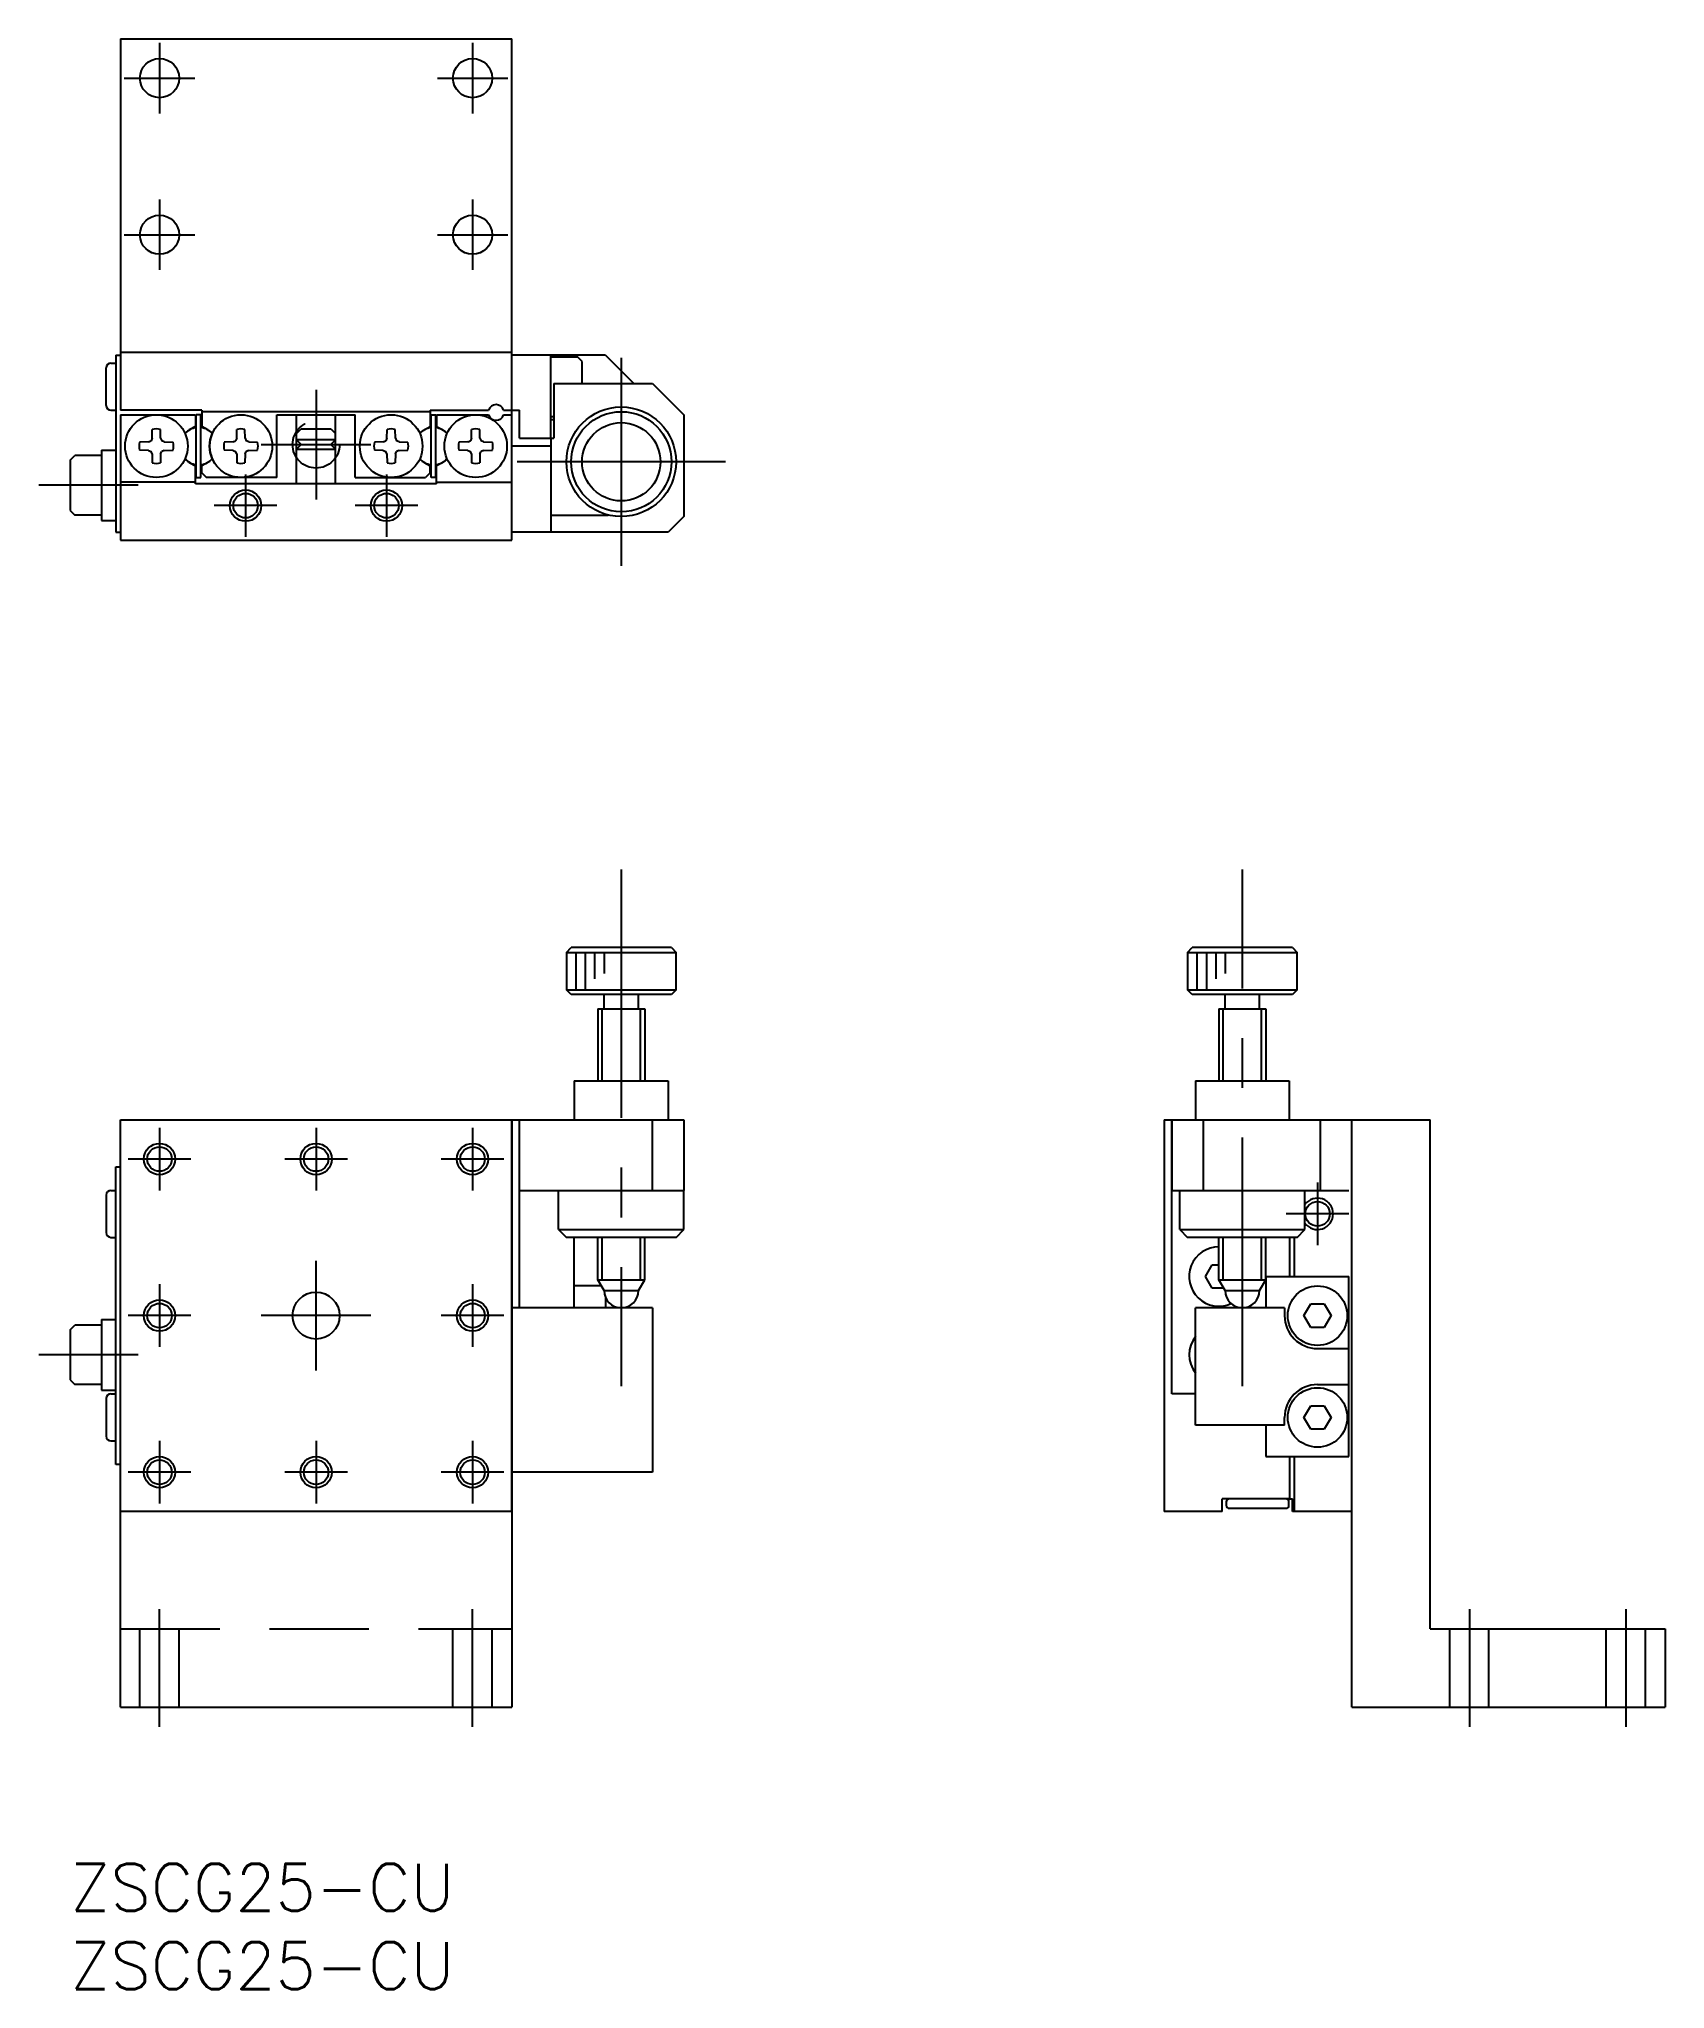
# Model space of a CAD drawing. Extents: x -2 to 102, y -8 to 117.
import ezdxf

# ---------------------------------------------------------------- set-up
doc = ezdxf.new("R2010")
doc.units = 0
doc.header["$LTSCALE"] = 0.5
doc.linetypes.add('CENTER', pattern=[50.8, 31.75, -6.35, 6.35, -6.35])
doc.linetypes.add('DASHED', pattern=[19.05, 12.7, -6.35])
for name, color, linetype in [('MSM_CENTER', 1, 'CENTER'), ('MSM_CONTINUOUS', 7, 'CONTINUOUS'), ('MSM_DASHED', 4, 'DASHED'), ('MSM_NARROW', 5, 'CONTINUOUS'), ('MSM_PART_NUMBER', 7, 'CONTINUOUS')]:
    doc.layers.add(name, color=color, linetype=linetype)
doc.styles.get("Standard").update_dxf_attribs({"font": 'txt.shx', "height": 3, "bigfont": 'bigfont.shx'})

# ---------------------------------------------------------------- blocks, each defined once
blk = doc.blocks.new('*U2')
at = {"layer": 'MSM_PART_NUMBER'}
blk.add_text('ZSCG25-CU', height=3, dxfattribs=at).set_placement((0, -3))
blk = doc.blocks.new('*U3')
at = {"layer": 'MSM_PART_NUMBER'}
blk.add_text('ZSCG25-CU', height=3, dxfattribs=at).set_placement((0, -8))

msp = doc.modelspace()

# ---------------------------------------------------------------- linework, layer by layer
at = {"layer": 'MSM_CENTER'}
for p, q in [((5.700003, 116.275065), (5.700003, 111.775063)), ((25.700003, 116.275065), (25.700003, 111.775063)), ((3.450002, 114.025064), (7.950004, 114.025064)), ((23.450002, 114.025064), (27.950004, 114.025064)), ((5.700003, 106.275066), (5.700003, 101.775064)), ((25.700003, 106.275066), (25.700003, 101.775064)), ((3.450002, 104.025065), (7.950004, 104.025065)), ((23.450002, 104.025065), (27.950004, 104.025065)), ((35.200005, 96.175068), (35.200005, 82.87506)), ((15.7, 94.125063), (15.7, 87.125063)), ((12.2, 90.625063), (19.2, 90.625063)), ((11.2, 88.725064), (11.2, 84.725064)), ((20.2, 88.725064), (20.2, 84.725064)), ((41.850009, 89.525064), (28.550001, 89.525064)), ((4.332999, 88.025064), (-2, 88.025064)), ((13.2, 86.725064), (9.2, 86.725064)), ((22.2, 86.725064), (18.2, 86.725064)), ((35.200001, 63.500001), (35.200001, 30.500001)), ((74.882195, 30.5), (74.882195, 63.500001)), ((5.7, 47.000002), (5.7, 43.000002)), ((15.7, 47.000002), (15.7, 43.000002)), ((25.7, 47.000002), (25.7, 43.000002)), ((7.7, 45.000002), (3.7, 45.000002)), ((17.7, 45.000002), (13.7, 45.000002)), ((27.7, 45.000002), (23.7, 45.000002)), ((79.682194, 43.500001), (79.682194, 39.500001)), ((81.682194, 41.500001), (77.682194, 41.500001)), ((15.7, 31.500002), (15.7, 38.500002)), ((5.7, 37.000002), (5.7, 33.000002)), ((25.7, 37.000002), (25.7, 33.000002)), ((7.7, 35.000002), (3.7, 35.000002)), ((19.2, 35.000002), (12.2, 35.000002)), ((27.7, 35.000002), (23.7, 35.000002)), ((4.332999, 32.500003), (-2, 32.500003)), ((5.7, 27.000001), (5.7, 23.000001)), ((15.7, 27.000001), (15.7, 23.000001)), ((25.7, 27.000001), (25.7, 23.000001)), ((7.7, 25.000001), (3.7, 25.000001)), ((17.7, 25.000001), (13.7, 25.000001)), ((27.7, 25.000001), (23.7, 25.000001)), ((5.700002, 8.75), (5.700002, 16.25)), ((25.700002, 8.75), (25.700002, 16.25)), ((89.382194, 16.25), (89.382194, 8.75)), ((99.382194, 16.25), (99.382194, 8.75))]:
    msp.add_line(p, q, dxfattribs=at)
at = {"layer": 'MSM_CONTINUOUS'}
for p, q in [((3.2, 116.525063), (28.200001, 116.525063)), ((3.2, 116.525063), (3.2, 92.825064)), ((28.200001, 96.525064), (28.200001, 116.525063)), ((2.899999, 96.325064), (2.899999, 85.025064)), ((2.899999, 96.325064), (3.2, 96.325064)), ((3.2, 96.525064), (28.200001, 96.525064)), ((28.2, 84.525064), (28.2, 96.525064)), ((34.200005, 96.325064), (28.2, 96.325064)), ((30.7, 91.025064), (30.7, 96.325064)), ((30.7, 96.225064), (32.399999, 96.225064)), ((32.7, 95.925063), (32.399999, 96.225064)), ((32.7, 94.525064), (32.7, 95.925063)), ((34.200005, 96.325064), (36.000005, 94.525064)), ((2.299999, 93.125064), (2.299999, 95.525064)), ((2.599999, 95.825064), (2.899999, 95.825064)), ((30.900005, 94.525064), (37.200006, 94.525064)), ((30.900005, 94.525064), (30.900005, 91.025064)), ((37.200006, 94.525064), (39.200006, 92.525064)), ((2.599999, 92.825064), (2.899999, 92.825064)), ((8.399997, 92.825064), (3.2, 92.825064)), ((3.2, 92.525062), (3.2, 84.525064)), ((3.2, 92.525062), (7.999998, 92.525062)), ((7.999998, 92.525062), (7.999998, 91.78898)), ((8.049997, 88.525064), (8.049997, 92.525064)), ((8.349997, 92.525064), (8.049997, 92.525064)), ((8.349997, 88.525064), (8.349997, 92.525064)), ((8.399997, 92.825064), (8.399997, 91.791408)), ((23.000001, 92.725064), (8.399997, 92.725064)), ((13.2, 92.525064), (18.2, 92.525064)), ((13.2, 88.525064), (13.2, 92.525062)), ((14.45, 88.125064), (14.45, 92.525064)), ((16.95, 88.125064), (16.95, 92.525064)), ((18.2, 88.525064), (18.2, 92.525062)), ((23.000001, 92.825064), (26.723031, 92.825064)), ((23.000001, 92.825064), (23.000001, 91.791408)), ((23.05, 92.525064), (23.35, 92.525064)), ((23.05, 88.525064), (23.05, 92.525064)), ((23.35, 88.525064), (23.35, 92.525064)), ((23.4, 92.525062), (26.723031, 92.525062)), ((23.4, 92.525062), (23.4, 91.78898)), ((27.676969, 92.525062), (28.2, 92.525062)), ((27.67697, 92.825064), (28.7, 92.825064)), ((28.7, 91.025064), (28.7, 92.825064)), ((30.7, 92.425063), (30.900005, 92.425063)), ((30.7, 92.225064), (30.900005, 92.225064)), ((39.200006, 92.525064), (39.200006, 86.025064)), ((5.23009, 91.026322), (5.158818, 90.866243)), ((5.23009, 91.026322), (5.239997, 91.593895)), ((5.769904, 91.026322), (5.759997, 91.593895)), ((5.769904, 91.026322), (5.841176, 90.866243)), ((7.999998, 91.78898), (7.60269, 91.559592)), ((8.797304, 91.559592), (8.399997, 91.78898)), ((10.630093, 91.026322), (10.558821, 90.866243)), ((10.630093, 91.026322), (10.64, 91.593895)), ((11.169907, 91.026322), (11.16, 91.593895)), ((11.169907, 91.026322), (11.241179, 90.866243)), ((14.45, 91.32506), (14.75, 91.62506)), ((16.95, 90.925063), (14.45, 90.925063)), ((14.45, 90.925063), (14.75, 90.625063)), ((14.75, 91.62506), (16.65, 91.62506)), ((16.65, 91.62506), (16.95, 91.32506)), ((16.95, 90.925063), (16.65, 90.625063)), ((20.230093, 91.026322), (20.158821, 90.866243)), ((20.230093, 91.026322), (20.24, 91.593895)), ((20.769907, 91.026322), (20.76, 91.593895)), ((20.769907, 91.026322), (20.841179, 90.866243)), ((22.602696, 91.559592), (23.000004, 91.78898)), ((23.400003, 91.78898), (23.79731, 91.559592)), ((25.630093, 91.026322), (25.558821, 90.866243)), ((25.630093, 91.026322), (25.64, 91.593895)), ((26.169907, 91.026322), (26.16, 91.593895)), ((26.169907, 91.026322), (26.241179, 90.866243)), ((28.7, 91.025064), (30.900005, 91.025064)), ((30.700005, 91.025064), (30.700005, 85.025064)), ((0, 89.625063), (0.300001, 89.925065)), ((2, 89.925065), (0.300001, 89.925065)), ((2, 90.274063), (2, 85.776063)), ((2, 90.274063), (2.899999, 90.274063)), ((4.998739, 90.794971), (4.431166, 90.785064)), ((4.998739, 90.255157), (4.431166, 90.265064)), ((4.998739, 90.794971), (5.158818, 90.866243)), ((4.998739, 90.255157), (5.158818, 90.183885)), ((5.23009, 90.023805), (5.158818, 90.183885)), ((5.23009, 90.023805), (5.239997, 89.456233)), ((5.769904, 90.023805), (5.759997, 89.456233)), ((5.769904, 90.023805), (5.841176, 90.183885)), ((6.001256, 90.794971), (5.841176, 90.866243)), ((6.001256, 90.255157), (5.841176, 90.183885)), ((6.001256, 90.794971), (6.568828, 90.785064)), ((6.001256, 90.255157), (6.568828, 90.265064)), ((10.398742, 90.794971), (9.831169, 90.785064)), ((10.398742, 90.255157), (9.831169, 90.265064)), ((10.398742, 90.794971), (10.558821, 90.866243)), ((10.398742, 90.255157), (10.558821, 90.183885)), ((10.630093, 90.023805), (10.558821, 90.183885)), ((10.630093, 90.023805), (10.64, 89.456233)), ((11.169907, 90.023805), (11.16, 89.456233)), ((11.169907, 90.023805), (11.241179, 90.183885)), ((11.401259, 90.794971), (11.241179, 90.866243)), ((11.401259, 90.255157), (11.241179, 90.183885)), ((11.401259, 90.794971), (11.968831, 90.785064)), ((11.401259, 90.255157), (11.968831, 90.265064)), ((14.75, 90.625063), (14.45, 90.325062)), ((14.45, 90.325062), (16.95, 90.325062)), ((14.75, 90.625063), (16.65, 90.625063)), ((16.65, 90.625063), (16.95, 90.325062)), ((19.998742, 90.794971), (19.431169, 90.785064)), ((19.998742, 90.255157), (19.431169, 90.265064)), ((19.998742, 90.794971), (20.158821, 90.866243)), ((19.998742, 90.255157), (20.158821, 90.183885)), ((20.230093, 90.023805), (20.158821, 90.183885)), ((20.230093, 90.023805), (20.24, 89.456233)), ((20.769907, 90.023805), (20.76, 89.456233)), ((20.769907, 90.023805), (20.841179, 90.183885)), ((21.001259, 90.794971), (20.841179, 90.866243)), ((21.001259, 90.255157), (20.841179, 90.183885)), ((21.001259, 90.794971), (21.568831, 90.785064)), ((21.001259, 90.255157), (21.568831, 90.265064)), ((25.398742, 90.794971), (24.831169, 90.785064)), ((25.398742, 90.255157), (24.831169, 90.265064)), ((25.398742, 90.794971), (25.558821, 90.866243)), ((25.398742, 90.255157), (25.558821, 90.183885)), ((25.630093, 90.023805), (25.558821, 90.183885)), ((25.630093, 90.023805), (25.64, 89.456233)), ((26.169907, 90.023805), (26.16, 89.456233)), ((26.169907, 90.023805), (26.241179, 90.183885)), ((26.401259, 90.794971), (26.241179, 90.866243)), ((26.401259, 90.255157), (26.241179, 90.183885)), ((26.401259, 90.794971), (26.968831, 90.785064)), ((26.401259, 90.255157), (26.968831, 90.265064)), ((30.700005, 90.525064), (28.2, 90.525064)), ((0, 89.625063), (0, 86.425064)), ((7.602689, 89.490534), (7.999998, 89.261147)), ((7.999998, 88.125064), (7.999998, 89.261147)), ((8.049997, 88.525064), (8.349997, 88.525064)), ((8.797306, 89.490534), (8.399997, 89.261147)), ((8.399997, 88.825064), (8.399997, 89.261147)), ((8.399997, 88.825064), (8.699997, 88.525064)), ((13.2, 88.525064), (8.699997, 88.525064)), ((18.2, 88.525064), (22.700001, 88.525064)), ((22.602695, 89.490534), (23.000004, 89.261147)), ((23.000001, 88.825064), (22.700001, 88.525064)), ((23.000001, 88.825064), (23.000001, 89.261147)), ((23.35, 88.525064), (23.05, 88.525064)), ((23.4, 88.125064), (23.4, 89.261147)), ((23.797312, 89.490534), (23.400003, 89.261147)), ((7.999998, 88.225064), (3.2, 88.225064)), ((23.4, 88.125064), (7.999998, 88.125064)), ((23.4, 88.225064), (28.199997, 88.225064)), ((0, 86.425064), (0.300001, 86.125063)), ((2, 86.125063), (0.300001, 86.125063)), ((30.700005, 86.125063), (34.369363, 86.125063)), ((39.200006, 86.025064), (38.200006, 85.025064)), ((2, 85.776063), (2.899999, 85.776063)), ((2.899999, 85.025064), (3.2, 85.025064)), ((38.200006, 85.025064), (28.2, 85.025064)), ((3.2, 84.525064), (28.2, 84.525064)), ((31.700001, 58.200001), (32.000001, 58.500001)), ((31.700001, 58.200001), (38.700001, 58.200001)), ((31.700001, 58.200001), (31.700001, 55.800001)), ((38.400001, 58.500001), (32.000001, 58.500001)), ((38.400001, 58.500001), (38.700001, 58.200001)), ((38.700001, 55.800001), (38.700001, 58.200001)), ((71.380711, 58.2), (71.680711, 58.5)), ((71.380711, 58.2), (78.380711, 58.2)), ((71.380711, 58.2), (71.380711, 55.8)), ((78.080711, 58.5), (71.680711, 58.5)), ((78.080711, 58.5), (78.380711, 58.2)), ((78.380711, 55.8), (78.380711, 58.2)), ((31.700001, 55.800001), (38.700001, 55.800001)), ((32.000001, 55.500001), (31.700001, 55.800001)), ((38.400001, 55.500001), (32.000001, 55.500001)), ((34.100001, 54.600001), (34.100001, 55.500001)), ((36.300001, 54.600001), (36.300001, 55.500001)), ((38.700001, 55.800001), (38.400001, 55.500001)), ((71.380711, 55.8), (78.380711, 55.8)), ((71.680711, 55.5), (71.380711, 55.8)), ((78.080711, 55.5), (71.680711, 55.5)), ((73.780711, 54.6), (73.780711, 55.5)), ((75.983678, 54.6), (75.983678, 55.5)), ((78.380711, 55.8), (78.080711, 55.5)), ((33.700001, 54.600001), (36.700001, 54.600001)), ((33.700001, 54.600001), (33.700001, 50.000001)), ((36.700001, 54.600001), (36.700001, 50.000001)), ((73.380711, 54.6), (76.380711, 54.6)), ((73.380711, 54.6), (73.380711, 50)), ((76.380711, 54.6), (76.380711, 50)), ((32.200001, 50.000001), (32.200001, 47.500001)), ((32.200001, 50.000001), (38.200001, 50.000001)), ((38.200001, 50.000001), (38.200001, 47.500001)), ((71.880711, 50), (77.880711, 50)), ((71.880711, 50), (71.880711, 47.5)), ((77.880711, 50), (77.880711, 47.5)), ((3.199999, 22.500001), (3.199999, 47.500001)), ((3.199999, 47.500001), (39.200007, 47.500001)), ((3.200002, 10), (3.200002, 47.500001)), ((28.199998, 47.500001), (28.199998, 10)), ((28.200001, 22.500001), (28.200001, 47.500001)), ((28.700001, 35.500001), (28.700001, 47.500001)), ((37.200007, 43.000001), (37.200007, 47.500001)), ((39.200007, 47.500001), (39.200007, 43.000001)), ((69.882194, 47.500001), (69.882194, 22.500001)), ((69.882194, 47.500001), (86.882194, 47.500001)), ((70.380711, 47.5), (70.380711, 43)), ((70.382195, 30.000001), (70.382195, 47.500001)), ((72.380711, 47.5), (72.380711, 43)), ((79.882195, 43.000001), (79.882195, 47.500001)), ((81.882194, 10), (81.882194, 47.500001)), ((86.882194, 14.999999), (86.882194, 47.500001)), ((2.899999, 25.500001), (2.899999, 44.500001)), ((2.899999, 44.500001), (3.199999, 44.500001)), ((2.299999, 42.700001), (2.299999, 40.300001)), ((2.599999, 43.000001), (2.899999, 43.000001)), ((28.700001, 43.000001), (39.200006, 43.000001)), ((31.200002, 40.500001), (31.200002, 43.000001)), ((39.200001, 40.500001), (39.200001, 43.000001)), ((70.380711, 43), (81.680711, 43)), ((70.880712, 40.5), (70.880712, 43)), ((78.880711, 40.5), (78.880711, 43)), ((2.599999, 40.000001), (2.899999, 40.000001)), ((31.200002, 40.500001), (31.700002, 40.000001)), ((31.200002, 40.500001), (39.200001, 40.500001)), ((38.700001, 40.000001), (31.700002, 40.000001)), ((32.200001, 35.500001), (32.200001, 40.000001)), ((33.700001, 37.292819), (33.700001, 40.000001)), ((36.7, 37.292819), (36.7, 40.000001)), ((38.700001, 40.000001), (39.200001, 40.500001)), ((70.880712, 40.5), (78.880711, 40.5)), ((70.880712, 40.5), (71.380712, 40)), ((78.380711, 40), (71.380712, 40)), ((73.380711, 37.292818), (73.380711, 40)), ((76.38071, 37.292818), (76.38071, 40)), ((77.882192, 40.000001), (77.882192, 37.500001)), ((78.182194, 40.000001), (78.182194, 37.500001)), ((78.380711, 40), (78.880711, 40.5)), ((72.516168, 37.500001), (72.949182, 38.250001)), ((72.949182, 36.750001), (72.516168, 37.500001)), ((72.949182, 38.250001), (73.380711, 38.250001)), ((76.382194, 37.500001), (76.382194, 35.5)), ((76.382194, 37.500001), (81.682194, 37.500001)), ((81.682194, 26.000001), (81.682194, 37.500001)), ((33.9, 36.900002), (32.200001, 36.900002)), ((33.700001, 37.292819), (36.7, 37.292819)), ((34.100001, 36.6), (33.700002, 37.292819)), ((33.963398, 36.836605), (33.9, 36.900002)), ((34.100001, 36.6), (36.300001, 36.6)), ((34.200001, 36.141743), (34.200001, 35.500001)), ((36.300001, 36.6), (36.7, 37.292819)), ((73.694107, 36.750001), (72.949182, 36.750001)), ((73.380711, 37.292818), (76.38071, 37.292818)), ((73.780711, 36.599999), (73.380712, 37.292818)), ((73.780711, 36.599999), (75.980711, 36.599999)), ((75.980711, 36.599999), (76.38071, 37.292818)), ((37.200001, 35.500001), (28.200001, 35.500001)), ((37.200001, 35.500001), (37.200001, 25.000001)), ((77.582194, 35.5), (71.882194, 35.5)), ((71.882194, 28.000002), (71.882194, 35.5)), ((77.582194, 35.5), (77.582194, 35.000001)), ((78.816168, 35.000001), (79.249182, 35.750001)), ((79.249182, 34.250001), (78.816168, 35.000001)), ((79.249182, 35.750001), (80.115207, 35.750001)), ((80.115207, 35.750001), (80.54822, 35.000001)), ((80.54822, 35.000001), (80.115207, 34.250001)), ((0, 34.100002), (0.300001, 34.400004)), ((0, 34.100002), (0, 30.900004)), ((2, 34.400004), (0.300001, 34.400004)), ((2, 34.749002), (2.899999, 34.749002)), ((2, 34.749002), (2, 30.251002)), ((80.115207, 34.250001), (79.249182, 34.250001)), ((79.682194, 32.900001), (81.682194, 32.900001)), ((0, 30.900004), (0.300001, 30.600002)), ((2, 30.600002), (0.300001, 30.600002)), ((2, 30.251002), (2.899999, 30.251002)), ((2.599999, 30.000001), (2.899999, 30.000001)), ((71.882194, 30.000001), (70.382195, 30.000001)), ((79.682194, 30.600001), (81.682194, 30.600001)), ((2.299999, 29.700001), (2.299999, 27.300001)), ((78.816168, 28.500001), (79.249182, 29.250001)), ((79.249182, 29.250001), (80.115207, 29.250001)), ((80.115207, 29.250001), (80.54822, 28.500001)), ((77.582194, 28.000002), (71.882194, 28.000002)), ((76.382194, 28.000002), (76.382194, 26.000001)), ((77.582194, 28.000002), (77.582194, 28.500001)), ((79.249182, 27.750001), (78.816168, 28.500001)), ((80.115207, 27.750001), (79.249182, 27.750001)), ((80.54822, 28.500001), (80.115207, 27.750001)), ((2.599999, 27.000001), (2.899999, 27.000001)), ((3.199999, 25.500001), (2.899999, 25.500001)), ((37.200001, 25.000001), (28.200001, 25.000001)), ((76.382194, 26.000001), (81.682194, 26.000001)), ((77.882192, 26.000001), (77.882192, 23.300001)), ((78.182194, 26.000001), (78.182194, 22.500001)), ((28.200001, 22.500001), (3.199999, 22.500001)), ((73.582194, 22.500001), (69.882194, 22.500001)), ((77.882192, 23.300001), (73.582194, 23.300001)), ((73.582194, 22.500001), (73.582194, 23.300001)), ((73.855565, 23.100001), (73.855565, 22.900001)), ((74.055565, 22.700001), (77.655565, 22.700001)), ((77.855565, 22.900001), (77.855565, 23.100001)), ((77.882192, 23.300003), (78.082194, 23.300003)), ((78.082194, 22.500001), (78.082194, 23.300003)), ((81.882194, 22.500001), (78.082194, 22.500001)), ((86.882194, 14.999999), (101.882194, 14.999999)), ((101.882194, 14.999999), (101.882194, 10)), ((3.200002, 10), (28.199998, 10)), ((81.882194, 10), (101.882194, 10))]:
    msp.add_line(p, q, dxfattribs=at)
for centre, radius in [((5.700003, 114.025064), 1.250001), ((25.700003, 114.025064), 1.250001), ((5.700003, 104.025065), 1.250001), ((25.700003, 104.025065), 1.250001), ((5.499997, 90.525064), 2), ((10.9, 90.525064), 2), ((20.5, 90.525064), 2), ((25.9, 90.525064), 2), ((35.200005, 89.525064), 3.499996), ((35.200005, 89.525064), 3.199996), ((35.200005, 89.525064), 2.5), ((11.2, 86.725064), 0.7835), ((20.2, 86.725064), 0.7835), ((5.7, 45.000002), 0.7835), ((15.7, 45.000002), 0.7835), ((25.7, 45.000002), 0.7835), ((79.682194, 41.500001), 0.7835), ((15.7, 35.000002), 1.5), ((79.682194, 35.000001), 1.9), ((5.7, 35.000002), 0.7835), ((25.7, 35.000002), 0.7835), ((79.682194, 28.500001), 1.9), ((5.7, 25.000001), 0.7835), ((15.7, 25.000001), 0.7835), ((25.7, 25.000001), 0.7835)]:
    msp.add_circle(centre, radius, dxfattribs=at)
for centre, radius, start, end in [((2.599999, 95.525064), 0.3, 90, 180), ((2.599999, 93.125064), 0.3, 180, 270), ((27.2, 92.675064), 0.5, 17.457603, 162.542397), ((27.2, 92.675064), 0.5, 197.457839, 342.542161), ((5.499997, 90.525064), 1.1, 76.327982, 103.672018), ((8.291498, 90.433563), 1.32, 121.454716, 136.867233), ((8.199997, 90.525064), 1.1906, 97.237751, 137.071654), ((8.199997, 90.525064), 1.1906, 42.928346, 82.762249), ((8.108497, 90.433563), 1.32, 43.132767, 58.545284), ((10.899997, 90.525064), 2, 148.211506, 211.788494), ((10.9, 90.525064), 1.1, 76.327982, 103.672018), ((20.5, 90.525064), 1.1, 76.327982, 103.672018), ((23.291504, 90.433563), 1.32, 121.454716, 136.867233), ((23.200003, 90.525064), 1.1906, 97.237751, 137.071654), ((23.200003, 90.525064), 1.1906, 42.928346, 82.762249), ((23.108503, 90.433563), 1.32, 43.132767, 58.545284), ((25.9, 90.525064), 1.1, 76.327982, 103.672018), ((5.499997, 90.525064), 1.1, 166.327982, 193.672018), ((5.499997, 90.525064), 1.1, 346.327982, 13.672018), ((8.291496, 90.616563), 1.32, 223.131397, 238.545284), ((8.199997, 90.525064), 1.1906, 222.928346, 262.762249), ((8.199997, 90.525064), 1.1906, 277.237751, 317.071654), ((8.108498, 90.616563), 1.32, 301.454716, 316.867195), ((10.9, 90.525064), 1.1, 166.327982, 193.672018), ((10.9, 90.525064), 1.1, 346.327982, 13.672018), ((20.5, 90.525064), 1.1, 166.327982, 193.672018), ((20.5, 90.525064), 1.1, 346.327982, 13.672018), ((23.291502, 90.616563), 1.32, 223.132805, 238.545284), ((23.200003, 90.525064), 1.1906, 222.928346, 262.762249), ((23.200003, 90.525064), 1.1906, 277.237751, 317.071654), ((23.108504, 90.616563), 1.32, 301.454716, 316.868603), ((25.9, 90.525064), 1.1, 166.327982, 193.672018), ((25.9, 90.525064), 1.1, 346.327982, 13.672018), ((5.499997, 90.525064), 1.1, 256.327982, 283.672018), ((10.9, 90.525064), 1.1, 256.327982, 283.672018), ((20.5, 90.525064), 1.1, 256.327982, 283.672018), ((25.9, 90.525064), 1.1, 256.327982, 283.672018), ((2.599999, 42.700001), 0.3, 90, 180), ((2.599999, 40.300001), 0.3, 180, 270), ((73.382194, 37.500001), 1.9, 89.99994, 294.22793023), ((35.200001, 36.6), 1.1, 180, 0), ((74.880711, 36.599999), 1.1, 180, 0), ((79.682194, 35.000001), 2.1, 180, 270), ((73.382194, 32.500001), 1.9, 142.136354, 217.863646), ((2.599999, 29.700001), 0.3, 90, 180), ((79.682194, 28.500001), 2.1, 90, 180), ((2.599999, 27.300001), 0.3, 180, 270), ((74.055565, 23.100001), 0.2, 90, 180), ((74.055565, 22.900001), 0.2, 180, 270), ((77.655565, 23.100001), 0.2, 0, 90), ((77.655565, 22.900001), 0.2, 270, 0)]:
    msp.add_arc(centre, radius, start, end, dxfattribs=at)
at = {"layer": 'MSM_DASHED'}
for p, q in [((3.200002, 15), (28.199998, 15)), ((4.450002, 10), (4.450002, 15)), ((6.950002, 10), (6.950002, 15)), ((24.450002, 10), (24.450002, 15)), ((26.950002, 10), (26.950002, 15)), ((88.132194, 9.999999), (88.132194, 14.999999)), ((90.632194, 9.999999), (90.632194, 14.999999)), ((98.132194, 9.999999), (98.132194, 14.999999)), ((100.632194, 9.999999), (100.632194, 14.999999))]:
    msp.add_line(p, q, dxfattribs=at)
msp.add_circle((15.7, 90.625063), 1.5, dxfattribs=at)
at = {"layer": 'MSM_NARROW'}
for p, q in [((32.300001, 58.200001), (32.300001, 55.800001)), ((32.900001, 58.200001), (32.900001, 55.800001)), ((33.500001, 58.200001), (33.500001, 56.500001)), ((34.100001, 58.200001), (34.100001, 56.850001)), ((71.980711, 58.2), (71.980711, 55.8)), ((72.580711, 58.2), (72.580711, 55.8)), ((73.180711, 58.2), (73.180711, 56.5)), ((73.780711, 58.2), (73.780711, 56.85)), ((33.970501, 50.000001), (33.970501, 54.600001)), ((36.429501, 50.000001), (36.429501, 54.600001)), ((73.651211, 50), (73.651211, 54.6)), ((76.110211, 50), (76.110211, 54.6)), ((33.970501, 37.292819), (33.970501, 40.000001)), ((36.429501, 37.292819), (36.429501, 40.000001)), ((73.651211, 37.292818), (73.651211, 40)), ((76.110211, 37.292818), (76.110211, 40))]:
    msp.add_line(p, q, dxfattribs=at)
for centre in [(11.2, 86.725064), (20.2, 86.725064), (5.7, 45.000002), (15.7, 45.000002), (25.7, 45.000002), (5.7, 35.000002), (25.7, 35.000002), (5.7, 25.000001), (15.7, 25.000001), (25.7, 25.000001)]:
    msp.add_circle(centre, 1, dxfattribs=at)
msp.add_arc((79.682194, 41.500001), 1, 216.72804731, 143.27195269, dxfattribs=at)

# ---------------------------------------------------------------- block references
at = {"layer": 'MSM_CONTINUOUS'}
for name in ['*U2', '*U3']:
    msp.add_blockref(name, (0, 0), dxfattribs=at)

doc.saveas('drawing.dxf')
